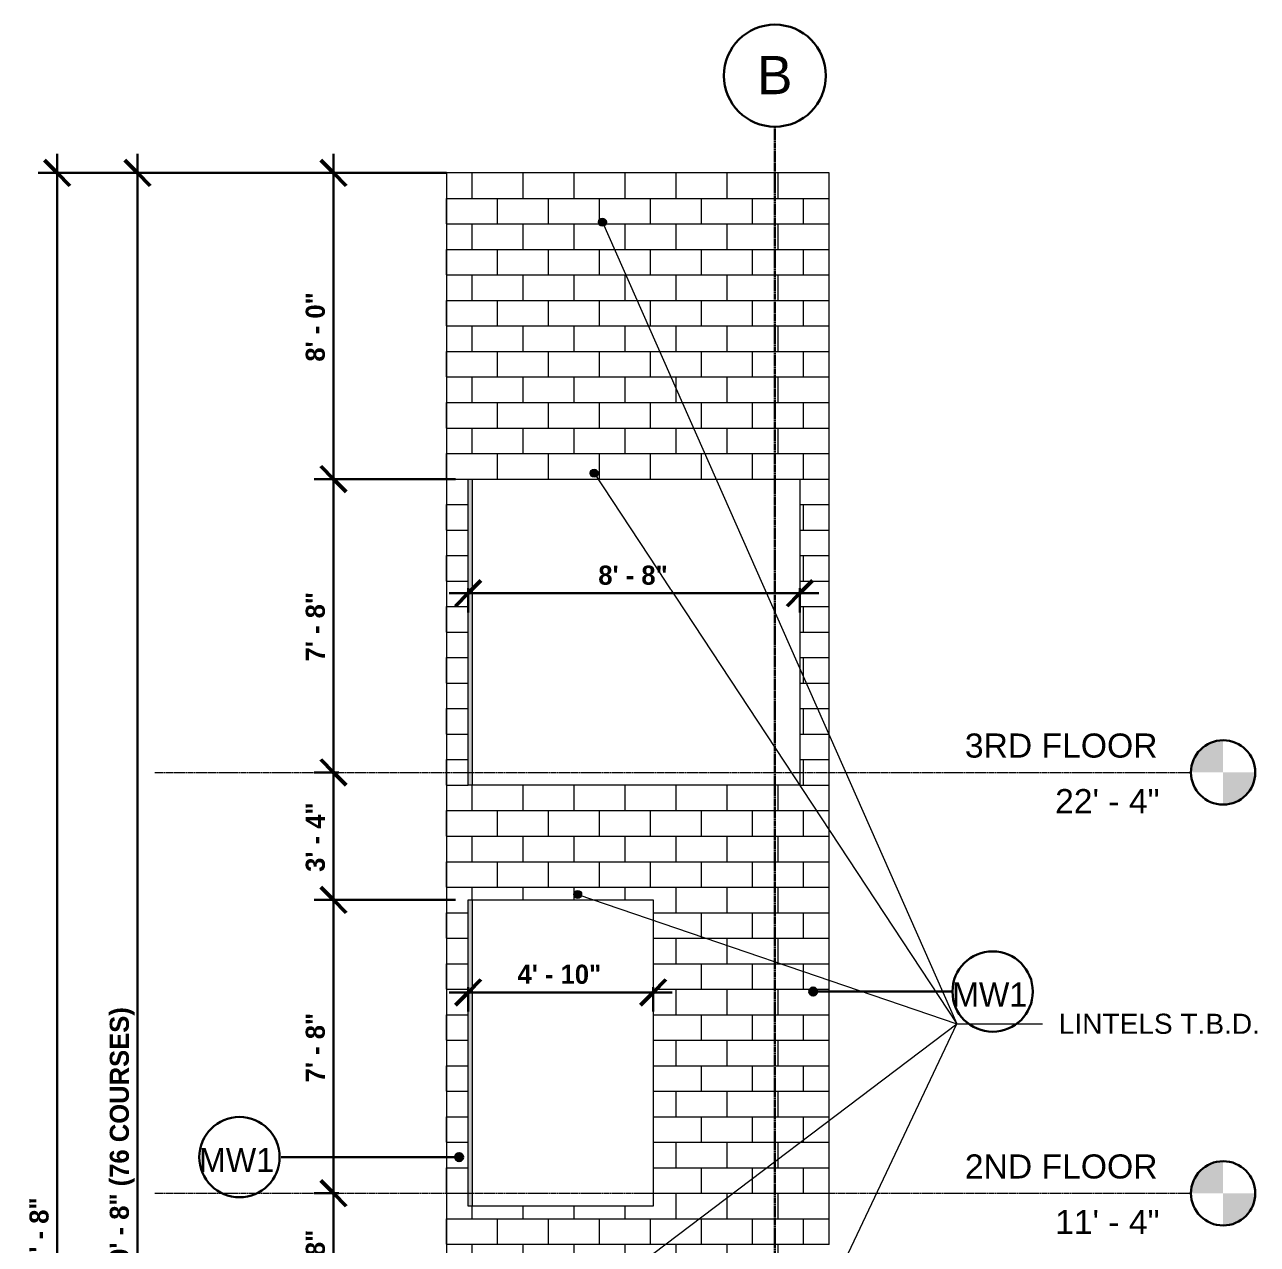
# Model space of a CAD drawing. Header units: inches. Extents: x 2619 to 6090, y -258 to 503.
# Drawn here: x 4036.9 to 4423.5, y 120 to 502.5 of the extents above; entities that cross this region are included whole.
import ezdxf

# ---------------------------------------------------------------- set-up
doc = ezdxf.new("R2010")
doc.units = ezdxf.units.IN
doc.header["$MEASUREMENT"] = 0
doc.linetypes.add('Grid Line 1_2_', pattern=[0.875, 0.5, -0.125, 0.125, -0.125])
for name, color, linetype, lineweight in [('A-ANNO-DIMS', 211, 'Continuous', 9), ('A-ANNO-DIMS-64', 211, 'Continuous', 9), ('A-FLOR-LEVL', 51, 'Continuous', 9), ('A-WALL', 113, 'Continuous', 18), ('A-WALL-IDEN', 211, 'Continuous', 30), ('A-WALL-PATT', 111, 'Continuous', 18), ('G-ANNO-TEXT', 231, 'Continuous', 9), ('S-FNDN', 32, 'Continuous', 18), ('S-GRID', 1, 'Continuous', 9), ('S-GRID-IDEN', 1, 'Continuous', 30)]:
    doc.layers.add(name, color=color, linetype=linetype, lineweight=lineweight)
doc.styles.add('Arial', font='arial.ttf', dxfattribs={"height": 12})
doc.styles.add('Arial_1', font='arial.ttf', dxfattribs={"height": 7.559055})
doc.styles.add('Arial_2', font='arial.ttf', dxfattribs={"height": 6.299213})
doc.styles.add('Century Gothic', font='', dxfattribs={"height": 7.559055})
doc.styles.add('Century Gothic_B', font='', dxfattribs={"height": 6})
doc.styles.get('Century Gothic').set_extended_font_data('Century Gothic')
doc.styles.get('Century Gothic_B').set_extended_font_data('Century Gothic', bold=True)
doc.dimstyles.new('OD__1_16__Tol__', dxfattribs={"dimscale": 12, "dimtxt": 6.26501, "dimasz": 0.666667, "dimexe": 0.5, "dimexo": 0.333333, "dimgap": 0.083333, "dimtad": 1, "dimdec": 4, "dimrnd": 0.0625, "dimzin": 3, "dimdsep": 46, "dimlunit": 4, "dimtxsty": 'Century Gothic_B', "dimblk1": 'OBLIQUE', "dimblk2": 'OBLIQUE', "dimsah": 1, "dimcen": 0.09, "dimdle": 0.5, "dimazin": 0, "dimtfac": 1, "dimtdec": 4, "dimtix": 1, "dimtmove": 0, "dimatfit": 3, "dimfxl": 1, "dimtvp": 1, "dimtfill": 1, "dimfrac": 2, "dimtolj": 1, "dimtzin": 0, "dimlwd": 30, "dimlwe": 30, "dimarcsym": 2})
doc.dimstyles.new('OD__1_4__Tol__', dxfattribs={"dimscale": 12, "dimtxt": 6.26501, "dimasz": 0.666667, "dimexe": 0.5, "dimexo": 0.333333, "dimgap": 0.083333, "dimtad": 1, "dimrnd": 0.25, "dimzin": 1, "dimdsep": 46, "dimlunit": 4, "dimtxsty": 'Century Gothic_B', "dimblk1": 'OBLIQUE', "dimblk2": 'OBLIQUE', "dimsah": 1, "dimcen": 0.09, "dimdle": 0.5, "dimazin": 0, "dimtfac": 1, "dimtdec": 4, "dimtix": 1, "dimtmove": 0, "dimatfit": 3, "dimfxl": 1, "dimtvp": 1, "dimtfill": 1, "dimfrac": 2, "dimtolj": 1, "dimtzin": 0, "dimlwd": 30, "dimlwe": 30, "dimarcsym": 2})

# ---------------------------------------------------------------- blocks, each defined once
blk = doc.blocks.new('Grid - Grid Head - Circle-1738874-ELEVATION - ELEVATOR - SOUTH WALL')
at = {"layer": 'S-GRID-IDEN'}
for start, end in [(0, 180), (180, 0)]:
    blk.add_arc((11535.19, 486.5), 16, start, end, dxfattribs=at)
blk = doc.blocks.new('Level - Extremo inicial de nivel - Círculo-11789-ELEVATION - ELEVATOR - SOUTH WALL')
at = {"layer": 'A-FLOR-LEVL'}
h = blk.add_hatch(color=256, dxfattribs=at)
edge = h.paths.add_edge_path(flags=0)
edge.add_line((11675.77, -152), (11665.69, -152))
edge.add_arc((11675.77, -152), 10.08, 90, 180, ccw=False)
edge.add_line((11675.77, -141.92), (11675.77, -152))
h = blk.add_hatch(color=256, dxfattribs=at)
edge = h.paths.add_edge_path(flags=0)
edge.add_line((11675.77, -162.08), (11675.77, -152))
edge.add_line((11675.77, -152), (11685.85, -152))
edge.add_arc((11675.77, -152), 10.08, 270, 360, ccw=False)
at = {"layer": 'A-FLOR-LEVL', "lineweight": 30}
blk.add_circle((11675.77, -152), 10.08, dxfattribs=at)
blk = doc.blocks.new('DIMBLOCK1-ELEVATION - ELEVATOR - SOUTH WALL')
at = {"layer": 'A-ANNO-DIMS-64', "lineweight": 30}
for p, q in [((4133.71, 462), (4133.71, 360)), ((4169.18, 456), (4127.71, 456)), ((4133.71, 456), (4169.18, 456)), ((4171.98, 360), (4127.71, 360)), ((4133.71, 360), (4171.98, 360))]:
    blk.add_line(p, q, dxfattribs=at)
at = {"layer": 'A-ANNO-DIMS-64', "lineweight": 50}
for p, q in [((4133.71, 456), (4129.71, 460)), ((4133.71, 456), (4137.71, 452)), ((4133.71, 360), (4129.71, 364)), ((4133.71, 360), (4137.71, 356))]:
    blk.add_line(p, q, dxfattribs=at)
at = {"layer": 'A-ANNO-DIMS-64', "color": 0, "lineweight": 30, "insert": (4125.02, 396.81), "char_height": 6, "width": 26.85, "attachment_point": 1, "rotation": 90, "line_spacing_factor": 0.984502, "style": 'Century Gothic_B', "bg_fill": 3, "box_fill_scale": 1.25, "bg_fill_color": 256, "bg_fill_true_color": 13158600, "bg_fill_transparency": 0}
blk.add_mtext('8\' - 0"', dxfattribs=at)
blk = doc.blocks.new('_Oblique')
at = {"color": 0, "linetype": 'ByBlock', "lineweight": -2}
blk.add_line((-0.5, -0.5), (0.5, 0.5), dxfattribs=at)
blk = doc.blocks.new('DIMBLOCK2-ELEVATION - ELEVATOR - SOUTH WALL')
at = {"layer": 'A-ANNO-DIMS-64', "lineweight": 50}
for p, q in [((4133.71, 360), (4129.71, 364)), ((4133.71, 360), (4137.71, 356)), ((4133.71, 268), (4129.71, 272)), ((4133.71, 268), (4137.71, 264))]:
    blk.add_line(p, q, dxfattribs=at)
at = {"layer": 'A-ANNO-DIMS-64', "lineweight": 30}
for p, q in [((4171.98, 360), (4127.71, 360)), ((4133.71, 360), (4133.71, 268)), ((4133.71, 360), (4171.98, 360)), ((4135.37, 268), (4127.71, 268)), ((4133.71, 268), (4135.37, 268))]:
    blk.add_line(p, q, dxfattribs=at)
at = {"layer": 'A-ANNO-DIMS-64', "color": 0, "lineweight": 30, "insert": (4125.02, 302.81), "char_height": 6, "width": 26.85, "attachment_point": 1, "rotation": 90, "line_spacing_factor": 0.984502, "style": 'Century Gothic_B', "bg_fill": 3, "box_fill_scale": 1.25, "bg_fill_color": 256, "bg_fill_true_color": 13158600, "bg_fill_transparency": 0}
blk.add_mtext('7\' - 8"', dxfattribs=at)
blk = doc.blocks.new('DIMBLOCK3-ELEVATION - ELEVATOR - SOUTH WALL')
at = {"layer": 'A-ANNO-DIMS-64', "lineweight": 50}
for p, q in [((4133.71, 268), (4129.71, 272)), ((4133.71, 268), (4137.71, 264)), ((4133.71, 228), (4129.71, 232)), ((4133.71, 228), (4137.71, 224))]:
    blk.add_line(p, q, dxfattribs=at)
at = {"layer": 'A-ANNO-DIMS-64', "lineweight": 30}
for p, q in [((4135.37, 268), (4127.71, 268)), ((4133.71, 268), (4133.71, 228)), ((4133.71, 268), (4135.37, 268)), ((4171.98, 228), (4127.71, 228)), ((4133.71, 228), (4171.98, 228))]:
    blk.add_line(p, q, dxfattribs=at)
at = {"layer": 'A-ANNO-DIMS-64', "color": 0, "lineweight": 30, "insert": (4125.02, 236.81), "char_height": 6, "width": 26.85, "attachment_point": 1, "rotation": 90, "line_spacing_factor": 0.984502, "style": 'Century Gothic_B', "bg_fill": 3, "box_fill_scale": 1.25, "bg_fill_color": 256, "bg_fill_true_color": 13158600, "bg_fill_transparency": 0}
blk.add_mtext('3\' - 4"', dxfattribs=at)
blk = doc.blocks.new('DIMBLOCK4-ELEVATION - ELEVATOR - SOUTH WALL')
at = {"layer": 'A-ANNO-DIMS-64', "lineweight": 50}
for p, q in [((4133.71, 228), (4129.71, 232)), ((4133.71, 228), (4137.71, 224)), ((4133.71, 136), (4129.71, 140)), ((4133.71, 136), (4137.71, 132))]:
    blk.add_line(p, q, dxfattribs=at)
at = {"layer": 'A-ANNO-DIMS-64', "lineweight": 30}
for p, q in [((4171.98, 228), (4127.71, 228)), ((4133.71, 228), (4133.71, 136)), ((4133.71, 228), (4171.98, 228)), ((4135.37, 136), (4127.71, 136)), ((4133.71, 136), (4135.37, 136))]:
    blk.add_line(p, q, dxfattribs=at)
at = {"layer": 'A-ANNO-DIMS-64', "color": 0, "lineweight": 30, "insert": (4125.02, 170.81), "char_height": 6, "width": 26.85, "attachment_point": 1, "rotation": 90, "line_spacing_factor": 0.984502, "style": 'Century Gothic_B', "bg_fill": 3, "box_fill_scale": 1.25, "bg_fill_color": 256, "bg_fill_true_color": 13158600, "bg_fill_transparency": 0}
blk.add_mtext('7\' - 8"', dxfattribs=at)
blk = doc.blocks.new('DIMBLOCK5-ELEVATION - ELEVATOR - SOUTH WALL')
at = {"layer": 'A-ANNO-DIMS-64', "lineweight": 50}
for p, q in [((4133.71, 136), (4129.71, 140)), ((4133.71, 136), (4137.71, 132)), ((4133.71, 92), (4129.71, 96)), ((4133.71, 92), (4137.71, 88))]:
    blk.add_line(p, q, dxfattribs=at)
at = {"layer": 'A-ANNO-DIMS-64', "lineweight": 30}
for p, q in [((4135.37, 136), (4127.71, 136)), ((4133.71, 136), (4133.71, 92)), ((4133.71, 136), (4135.37, 136)), ((4171.98, 92), (4127.71, 92)), ((4133.71, 92), (4171.98, 92))]:
    blk.add_line(p, q, dxfattribs=at)
at = {"layer": 'A-ANNO-DIMS-64', "color": 0, "lineweight": 30, "insert": (4125.02, 102.81), "char_height": 6, "width": 26.85, "attachment_point": 1, "rotation": 90, "line_spacing_factor": 0.984502, "style": 'Century Gothic_B', "bg_fill": 3, "box_fill_scale": 1.25, "bg_fill_color": 256, "bg_fill_true_color": 13158600, "bg_fill_transparency": 0}
blk.add_mtext('3\' - 8"', dxfattribs=at)
blk = doc.blocks.new('DIMBLOCK9-ELEVATION - ELEVATOR - SOUTH WALL')
at = {"layer": 'A-ANNO-DIMS-64', "lineweight": 50}
for p, q in [((4175.98, 324.17), (4179.98, 328.17)), ((4279.98, 324.17), (4283.98, 328.17)), ((4175.98, 324.17), (4171.98, 320.17)), ((4279.98, 324.17), (4275.98, 320.17))]:
    blk.add_line(p, q, dxfattribs=at)
at = {"layer": 'A-ANNO-DIMS-64', "lineweight": 30}
for p, q in [((4175.98, 325.83), (4175.98, 318.17)), ((4175.98, 324.17), (4175.98, 325.83)), ((4279.98, 325.83), (4279.98, 318.17)), ((4279.98, 324.17), (4279.98, 325.83)), ((4169.98, 324.17), (4285.98, 324.17))]:
    blk.add_line(p, q, dxfattribs=at)
at = {"layer": 'A-ANNO-DIMS-64', "color": 0, "lineweight": 30, "insert": (4216.79, 332.86), "char_height": 6, "width": 26.85, "attachment_point": 1, "line_spacing_factor": 0.984502, "style": 'Century Gothic_B', "bg_fill": 3, "box_fill_scale": 1.25, "bg_fill_color": 256, "bg_fill_true_color": 13158600, "bg_fill_transparency": 0}
blk.add_mtext('8\' - 8"', dxfattribs=at)
blk = doc.blocks.new('DIMBLOCK10-ELEVATION - ELEVATOR - SOUTH WALL')
at = {"layer": 'A-ANNO-DIMS-64', "lineweight": 50}
for p, q in [((4175.98, 199.01), (4179.98, 203.01)), ((4233.98, 199.01), (4237.98, 203.01)), ((4175.98, 199.01), (4171.98, 195.01)), ((4233.98, 199.01), (4229.98, 195.01))]:
    blk.add_line(p, q, dxfattribs=at)
at = {"layer": 'A-ANNO-DIMS-64', "lineweight": 30}
for p, q in [((4169.98, 199.01), (4239.98, 199.01)), ((4175.98, 200.67), (4175.98, 193.01)), ((4175.98, 199.01), (4175.98, 200.67)), ((4233.98, 200.67), (4233.98, 193.01)), ((4233.98, 199.01), (4233.98, 200.67))]:
    blk.add_line(p, q, dxfattribs=at)
at = {"layer": 'A-ANNO-DIMS-64', "color": 0, "lineweight": 30, "insert": (4191.46, 207.7), "char_height": 6, "width": 32.4587, "attachment_point": 1, "line_spacing_factor": 0.984502, "style": 'Century Gothic_B', "bg_fill": 3, "box_fill_scale": 1.25, "bg_fill_color": 256, "bg_fill_true_color": 13158600, "bg_fill_transparency": 0}
blk.add_mtext('4\' - 10"', dxfattribs=at)
blk = doc.blocks.new('Wall Type - Familia4-287244-ELEVATION - ELEVATOR - SOUTH WALL')
at = {"layer": 'A-WALL-IDEN'}
blk.add_circle((11603.48, 199.26), 12.6, dxfattribs=at)
blk = doc.blocks.new('DIMBLOCK14-ELEVATION - ELEVATOR - SOUTH WALL')
at = {"layer": 'A-ANNO-DIMS-64', "lineweight": 30}
for p, q in [((4047.06, 462), (4047.06, -218)), ((4169.18, 456), (4041.06, 456)), ((4047.06, 456), (4169.18, 456)), ((4153.18, -212), (4041.06, -212)), ((4047.06, -212), (4153.18, -212))]:
    blk.add_line(p, q, dxfattribs=at)
at = {"layer": 'A-ANNO-DIMS-64', "lineweight": 50}
for p, q in [((4047.06, 456), (4043.06, 460)), ((4047.06, 456), (4051.06, 452)), ((4047.06, -212), (4043.06, -208)), ((4047.06, -212), (4051.06, -216))]:
    blk.add_line(p, q, dxfattribs=at)
at = {"layer": 'A-ANNO-DIMS-64', "color": 0, "lineweight": 30, "insert": (4038.37, 108.48), "char_height": 6, "width": 32.4587, "attachment_point": 1, "rotation": 90, "line_spacing_factor": 0.984502, "style": 'Century Gothic_B', "bg_fill": 3, "box_fill_scale": 1.25, "bg_fill_color": 256, "bg_fill_true_color": 13158600, "bg_fill_transparency": 0}
blk.add_mtext('55\' - 8"', dxfattribs=at)
blk = doc.blocks.new('DIMBLOCK15-ELEVATION - ELEVATOR - SOUTH WALL')
at = {"layer": 'A-ANNO-DIMS-64', "lineweight": 30}
for p, q in [((4072.25, 462), (4072.25, -158)), ((4169.18, 456), (4066.25, 456)), ((4072.25, 456), (4169.18, 456)), ((4165.18, -152), (4066.25, -152)), ((4072.25, -152), (4165.18, -152))]:
    blk.add_line(p, q, dxfattribs=at)
at = {"layer": 'A-ANNO-DIMS-64', "lineweight": 50}
for p, q in [((4072.25, 456), (4068.25, 460)), ((4072.25, 456), (4076.25, 452)), ((4072.25, -152), (4068.25, -148)), ((4072.25, -152), (4076.25, -156))]:
    blk.add_line(p, q, dxfattribs=at)
at = {"layer": 'A-ANNO-DIMS-64', "color": 0, "lineweight": 30, "insert": (4063.56, 109.74), "char_height": 6, "width": 101.4335, "attachment_point": 1, "rotation": 90, "line_spacing_factor": 0.984502, "style": 'Century Gothic_B', "bg_fill": 3, "box_fill_scale": 1.25, "bg_fill_color": 256, "bg_fill_true_color": 13158600, "bg_fill_transparency": 0}
blk.add_mtext('50\' - 8" (76 COURSES)', dxfattribs=at)

msp = doc.modelspace()

# ---------------------------------------------------------------- hatches: boundary and pattern name
at = {"layer": 'A-WALL'}
h = msp.add_hatch(color=256, dxfattribs=at)
h.paths.add_polyline_path([(4177.17992, -152), (4177.17992, -60), (4175.97992, -60), (4175.97992, -152)], flags=0)
h.paths.add_polyline_path([(4177.17992, -4), (4177.17992, 92), (4175.97992, 92), (4175.97992, -4)], flags=0)
h.paths.add_polyline_path([(4175.97992, 132), (4177.17992, 132), (4177.17992, 228), (4175.97992, 228), (4175.97992, 144.6087)], flags=0)
h.paths.add_polyline_path([(4177.03509, 264), (4177.17992, 264), (4177.17992, 360), (4175.97992, 360), (4175.97992, 264)], flags=0)
at = {"layer": 'A-WALL-IDEN'}
h = msp.add_hatch(color=256, dxfattribs=at)
edge = h.paths.add_edge_path(flags=0)
edge.add_arc((4284.18279, 199.26356), 1.25, 0, 360)
at = {"layer": 'A-WALL-PATT', "lineweight": 9}
h = msp.add_hatch(dxfattribs=at)
h.set_pattern_fill('FP_11', color=256, style=0, pattern_type=2)
h.set_pattern_definition([(0, (4177.1795, 0), (0, 8), []), (90, (4177.1795, 0), (-8, 8), [8, -8])])
h.paths.add_polyline_path([(4285.17992, -15), (4285.17992, 120), (4289.17992, 120), (4289.17992, 456), (4169.17992, 456), (4169.17992, -4), (4175.97992, -4), (4175.97992, 92), (4233.97992, 92), (4233.97992, -4), (4279.66811, -4), (4279.66811, -15), (4284.90322, -15)], flags=0)
h.paths.add_polyline_path([(4175.97992, 132), (4175.97992, 228), (4233.97992, 228), (4233.97992, 132)], flags=0)
h.paths.add_polyline_path([(4279.97992, 264), (4175.97992, 264), (4175.97992, 360), (4279.97992, 360)], flags=0)
at = {"layer": 'G-ANNO-TEXT'}
h = msp.add_hatch(color=7, dxfattribs=at)
edge = h.paths.add_edge_path(flags=0)
edge.add_arc((4218.06794, 440.54855), 1.25, 0, 360)
h = msp.add_hatch(color=7, dxfattribs=at)
edge = h.paths.add_edge_path(flags=0)
edge.add_arc((4215.48533, 361.83559), 1.25, 0, 360)
h = msp.add_hatch(color=7, dxfattribs=at)
edge = h.paths.add_edge_path(flags=0)
edge.add_arc((4210.32012, 229.74879), 1.25, 0, 360)

# ---------------------------------------------------------------- linework, layer by layer
at = {"layer": 'A-FLOR-LEVL', "linetype": 'Grid Line 1_2_'}
for p, q in [((4077.74762, 268), (4402.68339, 268)), ((4077.74762, 136), (4402.68339, 136))]:
    msp.add_line(p, q, dxfattribs=at)
at = {"layer": 'A-WALL'}
for p, q in [((4177.17992, 360), (4177.17992, 264)), ((4177.17992, 228), (4177.17992, 132))]:
    msp.add_line(p, q, dxfattribs=at)
at = {"layer": 'A-WALL-IDEN'}
for p, q in [((4284.18279, 199.26356), (4312.42665, 199.26356)), ((4312.42665, 199.26356), (4327.7568, 199.26356))]:
    msp.add_line(p, q, dxfattribs=at)
msp.add_circle((4284.18279, 199.26356), 1.25, dxfattribs=at)
at = {"layer": 'G-ANNO-TEXT', "color": 7}
for p, q in [((4206.01578, 95.94025), (4329.26784, 189.17494)), ((4214.62446, -52.50306), (4329.26784, 189.17494)), ((4329.26784, 189.17494), (4356.10263, 189.17494)), ((4329.26784, 189.17494), (4356.10263, 189.17494)), ((4329.26784, 189.17494), (4356.10263, 189.17494)), ((4329.26784, 189.17494), (4356.10263, 189.17494)), ((4329.26784, 189.17494), (4356.10263, 189.17494))]:
    msp.add_line(p, q, dxfattribs=at)
for centre in [(4218.06794, 440.54855), (4215.48533, 361.83559), (4210.32012, 229.74879)]:
    msp.add_circle(centre, 1.25, dxfattribs=at)
at = {"layer": 'S-FNDN'}
for p, q in [((4289.17992, 456), (4169.17992, 456)), ((4169.17992, 456), (4169.17992, -15)), ((4289.17992, 120), (4289.17992, 456)), ((4175.97992, 264), (4175.97992, 360)), ((4175.97992, 360), (4279.97992, 360)), ((4279.97992, 360), (4279.97992, 264)), ((4279.97992, 264), (4175.97992, 264)), ((4175.97992, 228), (4233.97992, 228)), ((4175.97992, 132), (4175.97992, 228)), ((4233.97992, 228), (4233.97992, 132)), ((4233.97992, 132), (4175.97992, 132))]:
    msp.add_line(p, q, dxfattribs=at)
at = {"layer": 'S-GRID', "linetype": 'Grid Line 1_2_', "lineweight": 30}
msp.add_line((4272.17992, -203.76101), (4272.17992, 470.5), dxfattribs=at)

# ---------------------------------------------------------------- block references
at = {"layer": 'A-FLOR-LEVL', "lineweight": 30}
for p in [(-7263.00947, 420), (-7263.00947, 288)]:
    msp.add_blockref('Level - Extremo inicial de nivel - Círculo-11789-ELEVATION - ELEVATOR - SOUTH WALL', p, dxfattribs=at)
at = {"layer": 'A-WALL-IDEN'}
for p in [(-7263.00947, 0), (-7499.23019, -51.91033)]:
    msp.add_blockref('Wall Type - Familia4-287244-ELEVATION - ELEVATOR - SOUTH WALL', p, dxfattribs=at)
at = {"layer": 'S-GRID-IDEN'}
msp.add_blockref('Grid - Grid Head - Circle-1738874-ELEVATION - ELEVATOR - SOUTH WALL', (-7263.00947, 0), dxfattribs=at)

# ---------------------------------------------------------------- texts
at = {"layer": 'A-FLOR-LEVL', "char_height": 7.559055, "attachment_point": 1, "style": 'Arial_1'}
for s, insert, width in [('3RD FLOOR', (4331.74805, 280.20501), 74.134), ('22\' - 4"', (4360.06359, 262.77303), 40.4), ('2ND FLOOR', (4331.74805, 148.20501), 74.134), ('11\' - 4"', (4360.06359, 130.77303), 40.4)]:
    msp.add_mtext(s, dxfattribs=dict(at, insert=insert, width=width))
at = {"layer": 'A-WALL-IDEN', "lineweight": 9, "char_height": 7.559055, "width": 31.108, "attachment_point": 1, "style": 'Century Gothic'}
for insert in [(4327.7568, 202.14318), (4091.53608, 150.23285)]:
    msp.add_mtext('MW1', dxfattribs=dict(at, insert=insert))
at = {"layer": 'G-ANNO-TEXT', "color": 7, "insert": (4361.22263, 192.32455), "char_height": 6.2992126, "width": 76.76, "attachment_point": 1, "style": 'Arial_2'}
msp.add_mtext('LINTELS T.B.D.', dxfattribs=at)
at = {"layer": 'S-GRID-IDEN', "lineweight": 9, "insert": (4266.50756, 492.69196), "char_height": 12, "width": 13.534, "attachment_point": 1, "style": 'Arial'}
msp.add_mtext('B', dxfattribs=at)

# ---------------------------------------------------------------- next in the draw order: dimensions: what is measured, and where the dimension line sits
at = {"layer": 'A-ANNO-DIMS', "lineweight": 30}
dim = msp.add_linear_dim(base=(4133.71121, 360), p1=(4173.17992, 456), p2=(4175.97992, 360), angle=90, dimstyle='OD__1_16__Tol__', override={"dimpost": '<>', "dimfxl": 96.040825}, dxfattribs=at)
dim.commit()
dim.dimension.update_dxf_attribs({"geometry": 'DIMBLOCK1-ELEVATION - ELEVATOR - SOUTH WALL', "text_midpoint": (4129.56029, 408)})

# ---------------------------------------------------------------- next in the draw order: dimensions: what is measured, and where the dimension line sits
dim = msp.add_linear_dim(base=(4133.71121, 268), p1=(4175.97992, 360), p2=(4139.36806, 268), angle=90, dimstyle='OD__1_16__Tol__', override={"dimpost": '<>', "dimfxl": 99.017313}, dxfattribs=at)
dim.commit()
dim.dimension.update_dxf_attribs({"geometry": 'DIMBLOCK2-ELEVATION - ELEVATOR - SOUTH WALL', "text_midpoint": (4129.56029, 314)})

# ---------------------------------------------------------------- next in the draw order: dimensions: what is measured, and where the dimension line sits
dim = msp.add_linear_dim(base=(4279.97992, 324.17109), p1=(4175.97992, 329.82795), p2=(4279.97992, 329.82795), dimstyle='OD__1_4__Tol__', override={"dimpost": '<>', "dimfxl": 104}, dxfattribs=at)
dim.commit()
dim.dimension.update_dxf_attribs({"geometry": 'DIMBLOCK9-ELEVATION - ELEVATOR - SOUTH WALL', "text_midpoint": (4227.97992, 328.32201)})
dim = msp.add_linear_dim(base=(4133.71121, 228), p1=(4139.36806, 268), p2=(4175.97992, 228), angle=90, dimstyle='OD__1_16__Tol__', override={"dimpost": '<>', "dimfxl": 54.225717}, dxfattribs=at)
dim.commit()
dim.dimension.update_dxf_attribs({"geometry": 'DIMBLOCK3-ELEVATION - ELEVATOR - SOUTH WALL', "text_midpoint": (4129.56029, 248)})

# ---------------------------------------------------------------- next in the draw order: dimensions: what is measured, and where the dimension line sits
dim = msp.add_linear_dim(base=(4133.71121, 136), p1=(4175.97992, 228), p2=(4139.36806, 136), angle=90, dimstyle='OD__1_16__Tol__', override={"dimpost": '<>', "dimfxl": 99.017313}, dxfattribs=at)
dim.commit()
dim.dimension.update_dxf_attribs({"geometry": 'DIMBLOCK4-ELEVATION - ELEVATOR - SOUTH WALL', "text_midpoint": (4129.56029, 182)})

# ---------------------------------------------------------------- next in the draw order: hatches: boundary and pattern name
at = {"layer": 'A-WALL-IDEN'}
h = msp.add_hatch(color=256, dxfattribs=at)
edge = h.paths.add_edge_path(flags=0)
edge.add_arc((4173.13307, 147.35323), 1.25, 0, 360)

# ---------------------------------------------------------------- next in the draw order: linework, layer by layer
for p, q in [((4144.2473, 147.35323), (4117.36285, 147.35323)), ((4173.13307, 147.35323), (4144.2473, 147.35323))]:
    msp.add_line(p, q, dxfattribs=at)
msp.add_circle((4173.13307, 147.35323), 1.25, dxfattribs=at)

# ---------------------------------------------------------------- next in the draw order: dimensions: what is measured, and where the dimension line sits
at = {"layer": 'A-ANNO-DIMS', "lineweight": 30}
dim = msp.add_linear_dim(base=(4233.97992, 199.01245), p1=(4175.97992, 204.6693), p2=(4233.97992, 204.6693), dimstyle='OD__1_4__Tol__', override={"dimpost": '<>', "dimfxl": 58}, dxfattribs=at)
dim.commit()
dim.dimension.update_dxf_attribs({"geometry": 'DIMBLOCK10-ELEVATION - ELEVATOR - SOUTH WALL', "text_midpoint": (4204.97992, 203.16336)})
dim = msp.add_linear_dim(base=(4133.71121, 92), p1=(4139.36806, 136), p2=(4175.97992, 92), angle=90, dimstyle='OD__1_16__Tol__', override={"dimpost": '<>', "dimfxl": 57.240094}, dxfattribs=at)
dim.commit()
dim.dimension.update_dxf_attribs({"geometry": 'DIMBLOCK5-ELEVATION - ELEVATOR - SOUTH WALL', "text_midpoint": (4129.56029, 114)})

# ---------------------------------------------------------------- next in the draw order: linework, layer by layer
at = {"layer": 'G-ANNO-TEXT', "color": 7}
for p in [(4218.06794, 440.54855), (4215.48533, 361.83559), (4210.32012, 229.74879)]:
    msp.add_line(p, (4329.26784, 189.17494), dxfattribs=at)

# ---------------------------------------------------------------- next in the draw order: dimensions: what is measured, and where the dimension line sits
at = {"layer": 'A-ANNO-DIMS', "lineweight": 30}
dim = msp.add_linear_dim(base=(4047.05711, -212), p1=(4173.17992, 456), p2=(4157.17992, -212), angle=90, dimstyle='OD__1_4__Tol__', override={"dimpost": '<>', "dimfxl": 668.191589}, dxfattribs=at)
dim.commit()
dim.dimension.update_dxf_attribs({"geometry": 'DIMBLOCK14-ELEVATION - ELEVATOR - SOUTH WALL', "text_midpoint": (4042.90619, 122)})

# ---------------------------------------------------------------- next in the draw order: dimensions: what is measured, and where the dimension line sits
dim = msp.add_linear_dim(base=(4072.25396, -152), p1=(4173.17992, 456), p2=(4169.17992, -152), angle=90, dimstyle='OD__1_4__Tol__', override={"dimpost": '<>(76 COURSES)', "dimfxl": 608.013158}, dxfattribs=at)
dim.commit()
dim.dimension.update_dxf_attribs({"geometry": 'DIMBLOCK15-ELEVATION - ELEVATOR - SOUTH WALL', "text_midpoint": (4067.2526, 152)})

doc.saveas('drawing.dxf')
